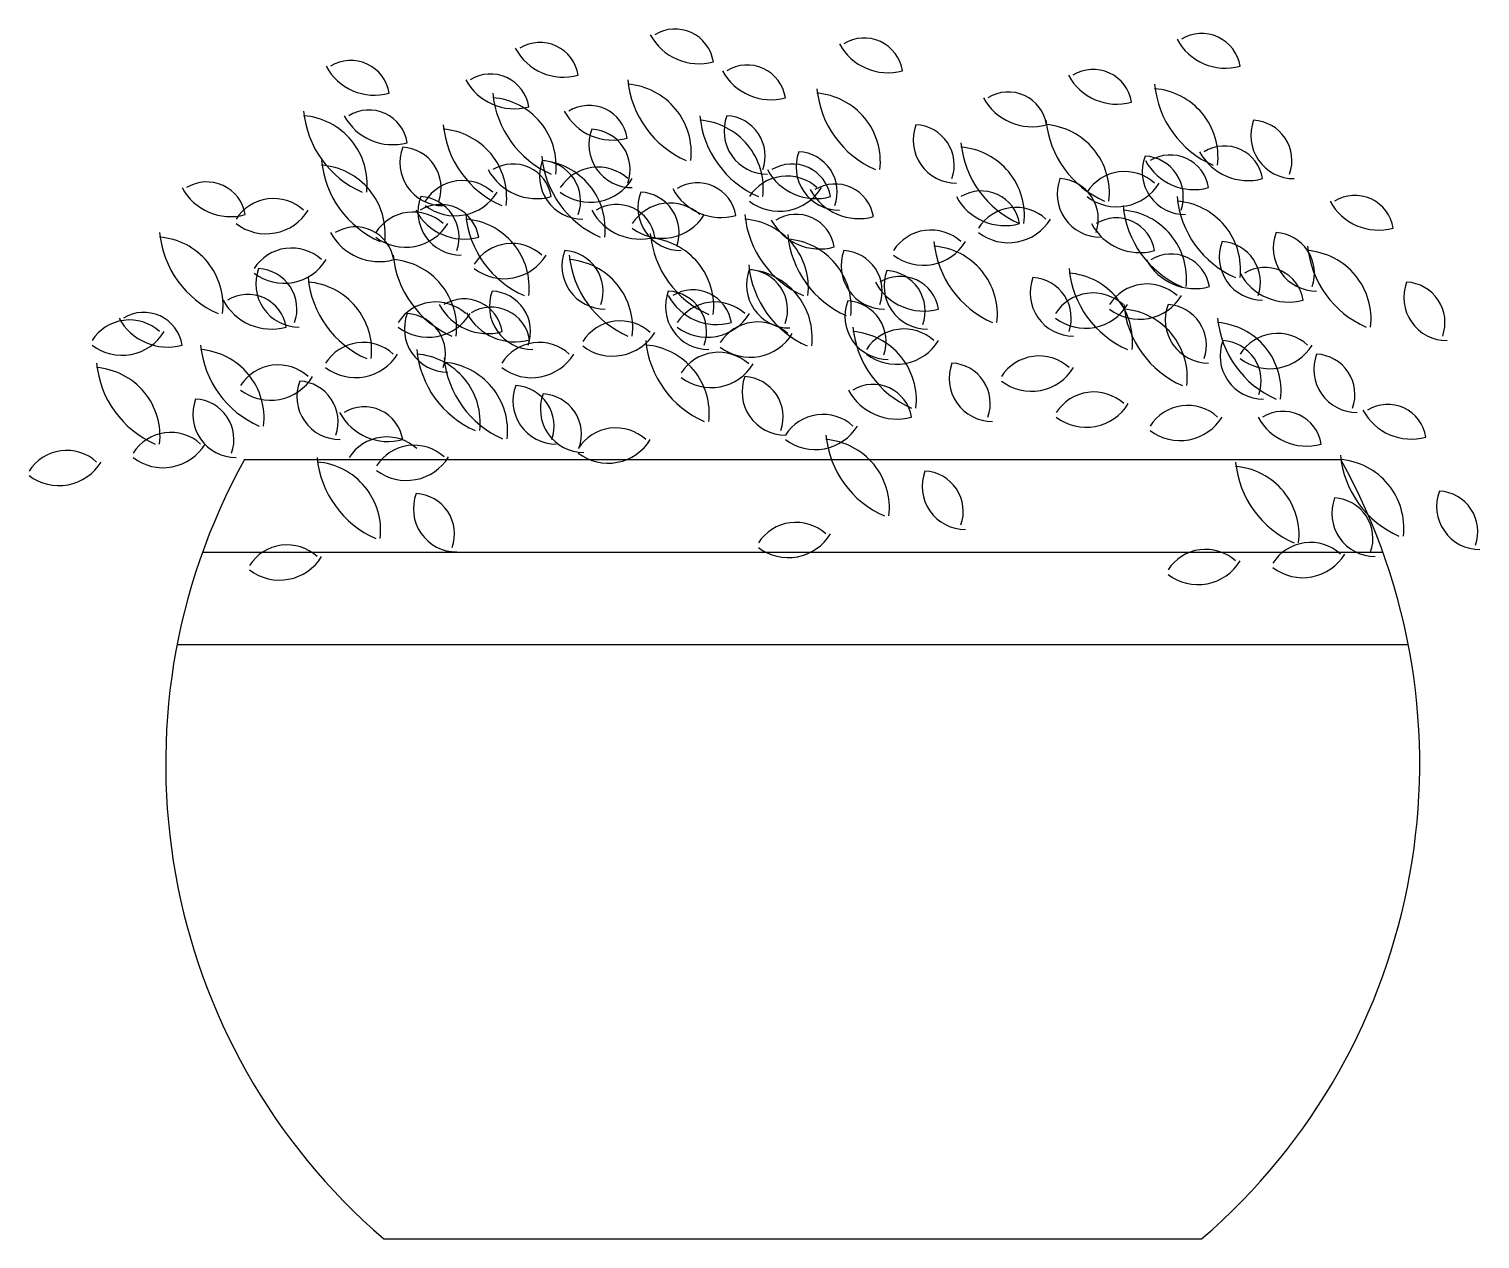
# Model space of a CAD drawing. Extents: x -4.803 to -4.489, y 4.433 to 4.695.
import ezdxf

# ---------------------------------------------------------------- set-up
doc = ezdxf.new("R2010")
doc.units = 0
doc.header["$LTSCALE"] = 0.5
doc.header["$MEASUREMENT"] = 0
doc.layers.add('AMBIENTACAO', color=31, linetype='CONTINUOUS')
doc.layers.add('VEGETACAO', color=82, linetype='CONTINUOUS')

msp = doc.modelspace()

# ---------------------------------------------------------------- linework, layer by layer
at = {"layer": 'AMBIENTACAO'}
for p, q in [((-4.75610774584726, 4.601892262114382), (-4.518735630967218, 4.601892262114382)), ((-4.765175251283313, 4.581892262114382), (-4.509668125531164, 4.581892262114382)), ((-4.770671699380621, 4.561892262114383), (-4.504171677433856, 4.561892262114383)), ((-4.725942564231442, 4.433126482091752), (-4.548900812583036, 4.433126482091752))]:
    msp.add_line(p, q, dxfattribs=at)
for start, end in [(150.971920198315, 229.29613334317), (310.7038666568301, 29.02807980168495)]:
    msp.add_arc((-4.637421688407239, 4.536027447192502), 0.1357370770104824, start, end, dxfattribs=at)
at = {"layer": 'VEGETACAO'}
for centre, radius, start, end in [((-4.657772649942016, 4.699519576153381), 0.0118848215353078, 208.1715041780509, 285.4596361845477), ((-4.662889048921038, 4.686760378030759), 0.008386470272683978, 8.947810997887906, 121.5315607131466), ((-4.621954236038166, 4.684812431675589), 0.008386470272683978, 8.947810997887906, 121.5315607131466), ((-4.543739988802732, 4.698545624400163), 0.0118848215353078, 208.1715041780509, 285.4596361845477), ((-4.548856387781753, 4.685786426277541), 0.008386470272683978, 8.947810997887906, 121.5315607131466), ((-4.68701186578436, 4.696597678044993), 0.0118848215353078, 208.1715041780509, 285.4596361845477), ((-4.692128264763381, 4.683838479922372), 0.008386470272683978, 8.947810997887906, 121.5315607131466), ((-4.616837837059144, 4.697571629798211), 0.0118848215353078, 208.1715041780509, 285.4596361845477), ((-4.727946678667232, 4.692701742485919), 0.0118848215353078, 208.1715041780509, 285.4596361845477), ((-4.733063077646253, 4.679942544363298), 0.008386470272683978, 8.947810997887906, 121.5315607131466), ((-4.647294834489467, 4.67896859261008), 0.008386470272683978, 8.947810997887906, 121.5315607131466), ((-4.69773285631449, 4.689779844377532), 0.0118848215353078, 208.1715041780509, 285.4596361845477), ((-4.702849255293511, 4.677020646254911), 0.008386470272683978, 8.947810997887906, 121.5315607131466), ((-4.651915197202547, 4.686151557345116), 0.02130001755943591, 185.3410353208758, 246.3711406195803), ((-4.642178435510446, 4.691727790732702), 0.0118848215353078, 208.1715041780509, 285.4596361845477), ((-4.567246336413246, 4.690763073232348), 0.0118848215353078, 208.1715041780509, 285.4596361845477), ((-4.572362735392267, 4.678003875109726), 0.008386470272683978, 8.947810997887906, 121.5315607131466), ((-4.68115441304489, 4.683229659236729), 0.02130001755943591, 185.3410353208758, 246.3711406195803), ((-4.674255790774532, 4.668360021740189), 0.0148780637107487, 353.3508923441121, 85.63235086103136), ((-4.610980384319674, 4.684203610989947), 0.02130001755943591, 185.3410353208758, 246.3711406195803), ((-4.63332097789166, 4.666412075385019), 0.0148780637107487, 353.3508923441121, 85.63235086103136), ((-4.590765807175025, 4.673124753544572), 0.008386470272683978, 8.947810997887906, 121.5315607131466), ((-4.537882536063262, 4.685177605591899), 0.02130001755943591, 185.3410353208758, 246.3711406195803), ((-4.560223129635247, 4.667386069986971), 0.0148780637107487, 353.3508923441121, 85.63235086103136), ((-4.722089225927762, 4.679333723677655), 0.02130001755943591, 185.3410353208758, 246.3711406195803), ((-4.729164524038361, 4.669228817985497), 0.008386470272683978, 8.947810997887906, 121.5315607131466), ((-4.703495006616875, 4.665438123631802), 0.0148780637107487, 353.3508923441121, 85.63235086103136), ((-4.676405837434237, 4.682971287811669), 0.0118848215353078, 208.1715041780509, 285.4596361845477), ((-4.681522236413259, 4.670212089689048), 0.008386470272683978, 8.947810997887906, 121.5315607131466), ((-4.585649408196003, 4.685883951667194), 0.0118848215353078, 208.1715041780509, 285.4596361845477), ((-4.744429819499747, 4.661542188072728), 0.0148780637107487, 353.3508923441121, 85.63235086103136), ((-4.72404812505934, 4.681988016108119), 0.0118848215353078, 208.1715041780509, 285.4596361845477), ((-4.69187540357502, 4.676411825569268), 0.02130001755943591, 185.3410353208758, 246.3711406195803), ((-4.636320982770976, 4.678359771924438), 0.02130001755943591, 185.3410353208758, 246.3711406195803), ((-4.658661576342961, 4.66056823631951), 0.0148780637107487, 353.3508923441121, 85.63235086103136), ((-4.642943480953047, 4.67306076803323), 0.009345417047365676, 159.2151049228914, 270.2115367862804), ((-4.652163164842874, 4.6676105580754), 0.008779795970477566, 340.5662009223309, 86.84985541537715), ((-4.602008668070175, 4.671112821678061), 0.009345417047365676, 159.2151049228914, 270.2115367862804), ((-4.611228351960002, 4.66566261172023), 0.008779795970477566, 340.5662009223309, 86.84985541537715), ((-4.561388883673776, 4.677395054424084), 0.02130001755943591, 185.3410353208758, 246.3711406195803), ((-4.583729477245761, 4.659603518819156), 0.0148780637107487, 353.3508923441121, 85.63235086103136), ((-4.528910819813762, 4.672086816280013), 0.009345417047365676, 159.2151049228914, 270.2115367862804), ((-4.53813050370359, 4.666636606322182), 0.008779795970477566, 340.5662009223309, 86.84985541537715), ((-4.714215997147005, 4.658620289964341), 0.0148780637107487, 353.3508923441121, 85.63235086103136), ((-4.672182696795391, 4.670138869924843), 0.009345417047365676, 159.2151049228914, 270.2115367862804), ((-4.681402380685218, 4.664688659967013), 0.008779795970477566, 340.5662009223309, 86.84985541537715), ((-4.713117509678263, 4.666242934365769), 0.009345417047365676, 159.2151049228914, 270.2115367862804), ((-4.72233719356809, 4.660792724407939), 0.008779795970477566, 340.5662009223309, 86.84985541537715), ((-4.627349266521477, 4.665268982612552), 0.009345417047365676, 159.2151049228914, 270.2115367862804), ((-4.636568950411304, 4.659818772654721), 0.008779795970477566, 340.5662009223309, 86.84985541537715), ((-4.579791955456534, 4.672515932858929), 0.02130001755943591, 185.3410353208758, 246.3711406195803), ((-4.602132549028519, 4.654724397254002), 0.0148780637107487, 353.3508923441121, 85.63235086103136), ((-4.555678824703991, 4.659489086209649), 0.008386470272683978, 8.947810997887906, 121.5315607131466), ((-4.538866764901292, 4.67419623068744), 0.0118848215353078, 208.1715041780509, 285.4596361845477), ((-4.543983163880314, 4.661437032564819), 0.008386470272683978, 8.947810997887906, 121.5315607131466), ((-4.71819067231987, 4.668619997299855), 0.02130001755943591, 185.3410353208758, 246.3711406195803), ((-4.740531265891855, 4.650828461694927), 0.0148780637107487, 353.3508923441121, 85.63235086103136), ((-4.692859696196198, 4.670300337977102), 0.0118848215353078, 208.1715041780509, 285.4596361845477), ((-4.697976095175219, 4.65754113985448), 0.008386470272683978, 8.947810997887906, 121.5315607131466), ((-4.682903687325521, 4.663321036257382), 0.009345417047365676, 159.2151049228914, 270.2115367862804), ((-4.670548384694768, 4.669603269003405), 0.02130001755943591, 185.3410353208758, 246.3711406195803), ((-4.692888978266753, 4.651811733398477), 0.0148780637107487, 353.3508923441121, 85.63235086103136), ((-4.692123371215348, 4.657870826299551), 0.008779795970477566, 340.5662009223309, 86.84985541537715), ((-4.679613625793266, 4.65562138087464), 0.00963465650724152, 47.64654799197602, 147.5324596920328), ((-4.632432051490714, 4.670300337977102), 0.0118848215353078, 208.1715041780509, 285.4596361845477), ((-4.637548450469736, 4.65754113985448), 0.008386470272683978, 8.947810997887906, 121.5315607131466), ((-4.552417167424276, 4.664304265112198), 0.009345417047365676, 159.2151049228914, 270.2115367862804), ((-4.561636851314104, 4.658854055154367), 0.008779795970477566, 340.5662009223309, 86.84985541537715), ((-4.550562425724969, 4.67224828433227), 0.0118848215353078, 208.1715041780509, 285.4596361845477), ((-4.764251506509394, 4.653645247144141), 0.008386470272683978, 8.947810997887906, 121.5315607131466), ((-4.708852841635609, 4.652699482766253), 0.00963465650724152, 47.64654799197602, 147.5324596920328), ((-4.681258827749137, 4.668291125260855), 0.01066789795738805, 232.5723237887556, 328.6526675129815), ((-4.658034247985098, 4.653447192957204), 0.008386470272683978, 8.947810997887906, 121.5315607131466), ((-4.638678812910394, 4.653673434519471), 0.00963465650724152, 47.64654799197602, 147.5324596920328), ((-4.628250657525408, 4.653210341683531), 0.008386470272683978, 8.947810997887906, 121.5315607131466), ((-4.570820239207034, 4.659425143547043), 0.009345417047365676, 159.2151049228914, 270.2115367862804), ((-4.580039923096861, 4.653974933589213), 0.008779795970477566, 340.5662009223309, 86.84985541537715), ((-4.565580964653981, 4.654647429121423), 0.00963465650724152, 47.64654799197602, 147.5324596920328), ((-4.567226166609853, 4.667317173507637), 0.01066789795738805, 232.5723237887556, 328.6526675129815), ((-4.759135107530373, 4.666404445266762), 0.0118848215353078, 208.1715041780509, 285.4596361845477), ((-4.749787654518482, 4.648803547207179), 0.00963465650724152, 47.64654799197602, 147.5324596920328), ((-4.70921895607037, 4.655529207987969), 0.009345417047365676, 159.2151049228914, 270.2115367862804), ((-4.718438639960198, 4.650078998030138), 0.008779795970477566, 340.5662009223309, 86.84985541537715), ((-4.710498043591481, 4.665369227152468), 0.01066789795738805, 232.5723237887556, 328.6526675129815), ((-4.661576668445268, 4.656512479691519), 0.009345417047365676, 159.2151049228914, 270.2115367862804), ((-4.670796352335095, 4.651062269733688), 0.008779795970477566, 340.5662009223309, 86.84985541537715), ((-4.652917849006077, 4.666206391079825), 0.0118848215353078, 208.1715041780509, 285.4596361845477), ((-4.640324014866265, 4.666343178905685), 0.01066789795738805, 232.5723237887556, 328.6526675129815), ((-4.623134258546386, 4.665969539806152), 0.0118848215353078, 208.1715041780509, 285.4596361845477), ((-4.591497238607842, 4.664456498911592), 0.0118848215353078, 208.1715041780509, 285.4596361845477), ((-4.596613637586864, 4.651697300788971), 0.008386470272683978, 8.947810997887906, 121.5315607131466), ((-4.533009312161822, 4.660828211879176), 0.02130001755943591, 185.3410353208758, 246.3711406195803), ((-4.515718682114666, 4.650723306187019), 0.008386470272683978, 8.947810997887906, 121.5315607131466), ((-4.751432856474353, 4.661473291593394), 0.01066789795738805, 232.5723237887556, 328.6526675129815), ((-4.719573832165739, 4.645881649098792), 0.00963465650724152, 47.64654799197602, 147.5324596920328), ((-4.708568936590926, 4.661543835056069), 0.0118848215353078, 208.1715041780509, 285.4596361845477), ((-4.713685335569948, 4.648784636933447), 0.008386470272683978, 8.947810997887906, 121.5315607131466), ((-4.670442981059241, 4.661534557954471), 0.0118848215353078, 208.1715041780509, 285.4596361845477), ((-4.675559380038263, 4.648775359831849), 0.008386470272683978, 8.947810997887906, 121.5315607131466), ((-4.664019411361696, 4.647829595453961), 0.00963465650724152, 47.64654799197602, 147.5324596920328), ((-4.589087312264495, 4.646864877953607), 0.00963465650724152, 47.64654799197602, 147.5324596920328), ((-4.5447049729855, 4.658880265524006), 0.02130001755943591, 185.3410353208758, 246.3711406195803), ((-4.567045566557485, 4.641088729919079), 0.0148780637107487, 353.3508923441121, 85.63235086103136), ((-4.555349905733808, 4.643036676274249), 0.0148780637107487, 353.3508923441121, 85.63235086103136), ((-4.510602283135644, 4.66348250430964), 0.0118848215353078, 208.1715041780509, 285.4596361845477), ((-4.732088407352705, 4.643905515368293), 0.008386470272683978, 8.947810997887906, 121.5315607131466), ((-4.721219034121611, 4.658551393485006), 0.01066789795738805, 232.5723237887556, 328.6526675129815), ((-4.687002243456728, 4.656932319168837), 0.02130001755943591, 185.3410353208758, 246.3711406195803), ((-4.709342837028713, 4.63914078356391), 0.0148780637107487, 353.3508923441121, 85.63235086103136), ((-4.665664613317567, 4.660499339840176), 0.01066789795738805, 232.5723237887556, 328.6526675129815), ((-4.626574598751245, 4.656932319168837), 0.02130001755943591, 185.3410353208758, 246.3711406195803), ((-4.64891519232323, 4.63914078356391), 0.0148780637107487, 353.3508923441121, 85.63235086103136), ((-4.631590830125824, 4.659397834513962), 0.0118848215353078, 208.1715041780509, 285.4596361845477), ((-4.636707229104846, 4.646638636391341), 0.008386470272683978, 8.947810997887906, 121.5315607131466), ((-4.590732514220367, 4.659534622339822), 0.01066789795738805, 232.5723237887556, 328.6526675129815), ((-4.562258086548647, 4.658612659846083), 0.0118848215353078, 208.1715041780509, 285.4596361845477), ((-4.567374485527669, 4.645853461723462), 0.008386470272683978, 8.947810997887906, 121.5315607131466), ((-4.753277654790903, 4.653036426458498), 0.02130001755943591, 185.3410353208758, 246.3711406195803), ((-4.775618248362888, 4.635244890853571), 0.0148780637107487, 353.3508923441121, 85.63235086103136), ((-4.726972008373684, 4.656664713490914), 0.0118848215353078, 208.1715041780509, 285.4596361845477), ((-4.647060396266607, 4.652838372271561), 0.02130001755943591, 185.3410353208758, 246.3711406195803), ((-4.669400989838592, 4.635046836666634), 0.0148780637107487, 353.3508923441121, 85.63235086103136), ((-4.617276805806917, 4.652601520997888), 0.02130001755943591, 185.3410353208758, 246.3711406195803), ((-4.639617399378902, 4.634809985392961), 0.0148780637107487, 353.3508923441121, 85.63235086103136), ((-4.607490384047253, 4.641985756388453), 0.00963465650724152, 47.64654799197602, 147.5324596920328), ((-4.609135586003124, 4.654655500774668), 0.01066789795738805, 232.5723237887556, 328.6526675129815), ((-4.585639785868373, 4.651088480103328), 0.02130001755943591, 185.3410353208758, 246.3711406195803), ((-4.535733256736, 4.64578947621212), 0.009345417047365676, 159.2151049228914, 270.2115367862804), ((-4.544952940625827, 4.64033926625429), 0.008779795970477566, 340.5662009223309, 86.84985541537715), ((-4.524037595912323, 4.64773742256729), 0.009345417047365676, 159.2151049228914, 270.2115367862804), ((-4.53325727980215, 4.642287212609459), 0.008779795970477566, 340.5662009223309, 86.84985541537715), ((-4.745889100910589, 4.638089820829379), 0.00963465650724152, 47.64654799197602, 147.5324596920328), ((-4.702711483851457, 4.648175816247805), 0.02130001755943591, 185.3410353208758, 246.3711406195803), ((-4.698246813285487, 4.639073092532929), 0.00963465650724152, 47.64654799197602, 147.5324596920328), ((-4.699892015241359, 4.651742836919143), 0.01066789795738805, 232.5723237887556, 328.6526675129815), ((-4.678030527207229, 4.643841529856951), 0.009345417047365676, 159.2151049228914, 270.2115367862804), ((-4.687250211097056, 4.638391319899121), 0.008779795970477566, 340.5662009223309, 86.84985541537715), ((-4.664585528319772, 4.648166539146207), 0.02130001755943591, 185.3410353208758, 246.3711406195803), ((-4.617602882501745, 4.643841529856951), 0.009345417047365676, 159.2151049228914, 270.2115367862804), ((-4.626822566391573, 4.638391319899121), 0.008779795970477566, 340.5662009223309, 86.84985541537715), ((-4.607980379440358, 4.633296944498401), 0.0148780637107487, 353.3508923441121, 85.63235086103136), ((-4.555505721573193, 4.638049603526241), 0.008386470272683978, 8.947810997887906, 121.5315607131466), ((-4.504744830396175, 4.650114485501376), 0.02130001755943591, 185.3410353208758, 246.3711406195803), ((-4.52708542396816, 4.632322949896449), 0.0148780637107487, 353.3508923441121, 85.63235086103136), ((-4.747534302866461, 4.650759565215593), 0.01066789795738805, 232.5723237887556, 328.6526675129815), ((-4.744305938541403, 4.639945637146612), 0.009345417047365676, 159.2151049228914, 270.2115367862804), ((-4.753525622431231, 4.634495427188781), 0.008779795970477566, 340.5662009223309, 86.84985541537715), ((-4.725052077423442, 4.630384280642877), 0.0148780637107487, 353.3508923441121, 85.63235086103136), ((-4.686926121891757, 4.630375003541279), 0.0148780637107487, 353.3508923441121, 85.63235086103136), ((-4.638088680017107, 4.639747582959675), 0.009345417047365676, 159.2151049228914, 270.2115367862804), ((-4.625733377386354, 4.646029815705698), 0.02130001755943591, 185.3410353208758, 246.3711406195803), ((-4.64807397095834, 4.628238280100771), 0.0148780637107487, 353.3508923441121, 85.63235086103136), ((-4.647308363906935, 4.634297373001845), 0.008779795970477566, 340.5662009223309, 86.84985541537715), ((-4.608305089557417, 4.639510731686002), 0.009345417047365676, 159.2151049228914, 270.2115367862804), ((-4.617524773447244, 4.634060521728172), 0.008779795970477566, 340.5662009223309, 86.84985541537715), ((-4.556400633809178, 4.645244641037819), 0.02130001755943591, 185.3410353208758, 246.3711406195803), ((-4.550389322594172, 4.650808801648862), 0.0118848215353078, 208.1715041780509, 285.4596361845477), ((-4.535211450154129, 4.635139735345662), 0.008386470272683978, 8.947810997887906, 121.5315607131466), ((-4.721114555634214, 4.64329669468265), 0.02130001755943591, 185.3410353208758, 246.3711406195803), ((-4.743455149206199, 4.625505159077723), 0.0148780637107487, 353.3508923441121, 85.63235086103136), ((-4.609040729843358, 4.645950987113114), 0.0118848215353078, 208.1715041780509, 285.4596361845477), ((-4.61415712882238, 4.633191788990493), 0.008386470272683978, 8.947810997887906, 121.5315607131466), ((-4.576668069618873, 4.637997690791442), 0.009345417047365676, 159.2151049228914, 270.2115367862804), ((-4.5858877535087, 4.632547480833612), 0.008779795970477566, 340.5662009223309, 86.84985541537715), ((-4.578741227381163, 4.627453105432892), 0.0148780637107487, 353.3508923441121, 85.63235086103136), ((-4.560707740752542, 4.6302980354087), 0.00963465650724152, 47.64654799197602, 147.5324596920328), ((-4.530095051175108, 4.647898933468284), 0.0118848215353078, 208.1715041780509, 285.4596361845477), ((-4.495773114146675, 4.63702369618949), 0.009345417047365676, 159.2151049228914, 270.2115367862804), ((-4.504992798036502, 4.63157348623166), 0.008779795970477566, 340.5662009223309, 86.84985541537715), ((-4.750248304057883, 4.642045817301176), 0.0118848215353078, 208.1715041780509, 285.4596361845477), ((-4.755364703036904, 4.629286619178555), 0.008386470272683978, 8.947810997887906, 121.5315607131466), ((-4.708582059742193, 4.628312624576602), 0.008386470272683978, 8.947810997887906, 121.5315607131466), ((-4.693739767601957, 4.635085026935919), 0.009345417047365676, 159.2151049228914, 270.2115367862804), ((-4.702959451491784, 4.629634816978088), 0.008779795970477566, 340.5662009223309, 86.84985541537715), ((-4.655613812070272, 4.63507574983432), 0.009345417047365676, 159.2151049228914, 270.2115367862804), ((-4.664833495960099, 4.62962553987649), 0.008779795970477566, 340.5662009223309, 86.84985541537715), ((-4.653874096334124, 4.643029046155992), 0.0118848215353078, 208.1715041780509, 285.4596361845477), ((-4.658990495313145, 4.630269848033371), 0.008386470272683978, 8.947810997887906, 121.5315607131466), ((-4.572403401576219, 4.62835008905353), 0.00963465650724152, 47.64654799197602, 147.5324596920328), ((-4.562352942708413, 4.642967779794914), 0.01066789795738805, 232.5723237887556, 328.6526675129815), ((-4.777896444137018, 4.625399960721079), 0.008386470272683978, 8.947810997887906, 121.5315607131466), ((-4.714700672047448, 4.626402142698361), 0.00963465650724152, 47.64654799197602, 147.5324596920328), ((-4.716345874003319, 4.639071887084576), 0.01066789795738805, 232.5723237887556, 328.6526675129815), ((-4.712142839384715, 4.630205905370764), 0.009345417047365676, 159.2151049228914, 270.2115367862804), ((-4.721362523274542, 4.624755695412934), 0.008779795970477566, 340.5662009223309, 86.84985541537715), ((-4.703465660763172, 4.641071822699224), 0.0118848215353078, 208.1715041780509, 285.4596361845477), ((-4.697536477696794, 4.639278608791313), 0.0118848215353078, 208.1715041780509, 285.4596361845477), ((-4.702652876675816, 4.626519410668692), 0.008386470272683978, 8.947810997887906, 121.5315607131466), ((-4.654273027341964, 4.626402142698361), 0.00963465650724152, 47.64654799197602, 147.5324596920328), ((-4.655918229297836, 4.639071887084576), 0.01066789795738805, 232.5723237887556, 328.6526675129815), ((-4.616761661136855, 4.632939026393812), 0.009345417047365676, 159.2151049228914, 270.2115367862804), ((-4.625981345026682, 4.627488816435982), 0.008779795970477566, 340.5662009223309, 86.84985541537715), ((-4.57404860353209, 4.641019833439745), 0.01066789795738805, 232.5723237887556, 328.6526675129815), ((-4.544531869854702, 4.637440782840598), 0.02130001755943591, 185.3410353208758, 246.3711406195803), ((-4.566872463426687, 4.619649247235671), 0.0148780637107487, 353.3508923441121, 85.63235086103136), ((-4.547428917559678, 4.632153851725933), 0.009345417047365676, 159.2151049228914, 270.2115367862804), ((-4.556648601449505, 4.626703641768103), 0.008779795970477566, 340.5662009223309, 86.84985541537715), ((-4.780976083381622, 4.622506249988022), 0.00963465650724152, 47.64654799197602, 147.5324596920328), ((-4.772780045157996, 4.6381591588437), 0.0118848215353078, 208.1715041780509, 285.4596361845477), ((-4.674758824857326, 4.622308195801085), 0.00963465650724152, 47.64654799197602, 147.5324596920328), ((-4.644975234397636, 4.622071344527412), 0.00963465650724152, 47.64654799197602, 147.5324596920328), ((-4.603183277103889, 4.63258296830485), 0.02130001755943591, 185.3410353208758, 246.3711406195803), ((-4.613338214459092, 4.620558303632852), 0.00963465650724152, 47.64654799197602, 147.5324596920328), ((-4.524237598435638, 4.63453091466002), 0.02130001755943591, 185.3410353208758, 246.3711406195803), ((-4.546578192007623, 4.616739379055092), 0.0148780637107487, 353.3508923441121, 85.63235086103136), ((-4.782621285337494, 4.635175994374237), 0.01066789795738805, 232.5723237887556, 328.6526675129815), ((-4.730409912442176, 4.617645639777328), 0.00963465650724152, 47.64654799197602, 147.5324596920328), ((-4.692283956910491, 4.61763636267573), 0.00963465650724152, 47.64654799197602, 147.5324596920328), ((-4.676404026813198, 4.6349779401873), 0.01066789795738805, 232.5723237887556, 328.6526675129815), ((-4.648016643594654, 4.629661027347728), 0.02130001755943591, 185.3410353208758, 246.3711406195803), ((-4.646620436353508, 4.634741088913627), 0.01066789795738805, 232.5723237887556, 328.6526675129815), ((-4.625523870675874, 4.614791432699922), 0.0148780637107487, 353.3508923441121, 85.63235086103136), ((-4.614983416414963, 4.633228048019067), 0.01066789795738805, 232.5723237887556, 328.6526675129815), ((-4.535560153605203, 4.624349993528712), 0.009345417047365676, 159.2151049228914, 270.2115367862804), ((-4.54477983749503, 4.618899783570882), 0.008779795970477566, 340.5662009223309, 86.84985541537715), ((-4.532443258986894, 4.6195843090309), 0.00963465650724152, 47.64654799197602, 147.5324596920328), ((-4.744390851318413, 4.628677798492912), 0.02130001755943591, 185.3410353208758, 246.3711406195803), ((-4.766731444890398, 4.610886262887985), 0.0148780637107487, 353.3508923441121, 85.63235086103136), ((-4.732055114398047, 4.630315384163543), 0.01066789795738805, 232.5723237887556, 328.6526675129815), ((-4.697608208023702, 4.627703803890959), 0.02130001755943591, 185.3410353208758, 246.3711406195803), ((-4.719948801595687, 4.609912268286032), 0.0148780637107487, 353.3508923441121, 85.63235086103136), ((-4.691679024957325, 4.625910589983049), 0.02130001755943591, 185.3410353208758, 246.3711406195803), ((-4.693929158866363, 4.630306107061945), 0.01066789795738805, 232.5723237887556, 328.6526675129815), ((-4.670357237166639, 4.611869491742801), 0.0148780637107487, 353.3508923441121, 85.63235086103136), ((-4.653431805977074, 4.615499639235222), 0.00963465650724152, 47.64654799197602, 147.5324596920328), ((-4.584099062399897, 4.614714464567343), 0.00963465650724152, 47.64654799197602, 147.5324596920328), ((-4.534088460942765, 4.632254053417115), 0.01066789795738805, 232.5723237887556, 328.6526675129815), ((-4.515265882186139, 4.621440125348133), 0.009345417047365676, 159.2151049228914, 270.2115367862804), ((-4.524485566075966, 4.615989915390303), 0.008779795970477566, 340.5662009223309, 86.84985541537715), ((-4.766922592418527, 4.624791140035436), 0.02130001755943591, 185.3410353208758, 246.3711406195803), ((-4.789263185990512, 4.606999604430508), 0.0148780637107487, 353.3508923441121, 85.63235086103136), ((-4.748812984224934, 4.612766518212174), 0.00963465650724152, 47.64654799197602, 147.5324596920328), ((-4.71401961852931, 4.608119054378122), 0.0148780637107487, 353.3508923441121, 85.63235086103136), ((-4.655077007932945, 4.628169383621437), 0.01066789795738805, 232.5723237887556, 328.6526675129815), ((-4.594211560854389, 4.619492178992964), 0.009345417047365676, 159.2151049228914, 270.2115367862804), ((-4.603431244744216, 4.614041969035133), 0.008779795970477566, 340.5662009223309, 86.84985541537715), ((-4.585744264355768, 4.627384208953558), 0.01066789795738805, 232.5723237887556, 328.6526675129815), ((-4.750458186180805, 4.625436262598389), 0.01066789795738805, 232.5723237887556, 328.6526675129815), ((-4.735419135068914, 4.615587009181026), 0.009345417047365676, 159.2151049228914, 270.2115367862804), ((-4.744638818958741, 4.610136799223196), 0.008779795970477566, 340.5662009223309, 86.84985541537715), ((-4.688636491774202, 4.614613014579073), 0.009345417047365676, 159.2151049228914, 270.2115367862804), ((-4.69785617566403, 4.609162804621243), 0.008779795970477566, 340.5662009223309, 86.84985541537715), ((-4.639044927345155, 4.616570238035842), 0.009345417047365676, 159.2151049228914, 270.2115367862804), ((-4.648264611234982, 4.611120028078012), 0.008779795970477566, 340.5662009223309, 86.84985541537715), ((-4.620004959234219, 4.609816389879723), 0.008386470272683978, 8.947810997887906, 121.5315607131466), ((-4.757950876169027, 4.61170035072355), 0.009345417047365676, 159.2151049228914, 270.2115367862804), ((-4.767170560058855, 4.606250140765719), 0.008779795970477566, 340.5662009223309, 86.84985541537715), ((-4.682707308707825, 4.612819800671163), 0.009345417047365676, 159.2151049228914, 270.2115367862804), ((-4.691926992597653, 4.607369590713333), 0.008779795970477566, 340.5662009223309, 86.84985541537715), ((-4.614888560255197, 4.622575588002344), 0.0118848215353078, 208.1715041780509, 285.4596361845477), ((-4.572230298445422, 4.606910606370122), 0.00963465650724152, 47.64654799197602, 147.5324596920328), ((-4.725022731569738, 4.617705700690052), 0.0118848215353078, 208.1715041780509, 285.4596361845477), ((-4.73013913054876, 4.60494650256743), 0.008386470272683978, 8.947810997887906, 121.5315607131466), ((-4.630881705694608, 4.602052791834374), 0.00963465650724152, 47.64654799197602, 147.5324596920328), ((-4.573875500401293, 4.619580350756337), 0.01066789795738805, 232.5723237887556, 328.6526675129815), ((-4.551936027026358, 4.604000738189543), 0.00963465650724152, 47.64654799197602, 147.5324596920328), ((-4.531312896546236, 4.603972507965478), 0.008386470272683978, 8.947810997887906, 121.5315607131466), ((-4.503500570676422, 4.618226194289621), 0.0118848215353078, 208.1715041780509, 285.4596361845477), ((-4.508616969655444, 4.605466996166999), 0.008386470272683978, 8.947810997887906, 121.5315607131466), ((-4.675715072185374, 4.599130850877252), 0.00963465650724152, 47.64654799197602, 147.5324596920328), ((-4.63252690765048, 4.614722536220588), 0.01066789795738805, 232.5723237887556, 328.6526675129815), ((-4.553581228982229, 4.616670482575758), 0.01066789795738805, 232.5723237887556, 328.6526675129815), ((-4.526196497567215, 4.6167317060881), 0.0118848215353078, 208.1715041780509, 285.4596361845477), ((-4.772089279909133, 4.598147622022436), 0.00963465650724152, 47.64654799197602, 147.5324596920328), ((-4.773734481865004, 4.610817366408651), 0.01066789795738805, 232.5723237887556, 328.6526675129815), ((-4.725306636614421, 4.597173627420483), 0.00963465650724152, 47.64654799197602, 147.5324596920328), ((-4.719377453548044, 4.595380413512573), 0.00963465650724152, 47.64654799197602, 147.5324596920328), ((-4.677360274141245, 4.611800595263467), 0.01066789795738805, 232.5723237887556, 328.6526675129815), ((-4.609031107515728, 4.60920756919408), 0.02130001755943591, 185.3410353208758, 246.3711406195803), ((-4.631371701087713, 4.591416033589153), 0.0148780637107487, 353.3508923441121, 85.63235086103136), ((-4.794621021009246, 4.59426096356496), 0.00963465650724152, 47.64654799197602, 147.5324596920328), ((-4.719165278830268, 4.604337681881788), 0.02130001755943591, 185.3410353208758, 246.3711406195803), ((-4.721022655503916, 4.608050157898788), 0.01066789795738805, 232.5723237887556, 328.6526675129815), ((-4.497643117936953, 4.604858175481357), 0.02130001755943591, 185.3410353208758, 246.3711406195803), ((-4.519983711508938, 4.587066639876429), 0.0148780637107487, 353.3508923441121, 85.63235086103136), ((-4.796266222965118, 4.606930707951174), 0.01066789795738805, 232.5723237887556, 328.6526675129815), ((-4.741505872402254, 4.58654614627686), 0.0148780637107487, 353.3508923441121, 85.63235086103136), ((-4.600059391266228, 4.596116779882194), 0.009345417047365676, 159.2151049228914, 270.2115367862804), ((-4.609279075156056, 4.590666569924363), 0.008779795970477566, 340.5662009223309, 86.84985541537715), ((-4.520339044827745, 4.603363687279836), 0.02130001755943591, 185.3410353208758, 246.3711406195803), ((-4.54267963839973, 4.585572151674908), 0.0148780637107487, 353.3508923441121, 85.63235086103136), ((-4.710193562580769, 4.591246892569901), 0.009345417047365676, 159.2151049228914, 270.2115367862804), ((-4.719413246470596, 4.585796682612071), 0.008779795970477566, 340.5662009223309, 86.84985541537715), ((-4.511367328578245, 4.590272897967949), 0.009345417047365676, 159.2151049228914, 270.2115367862804), ((-4.520587012468073, 4.584822688010119), 0.008779795970477566, 340.5662009223309, 86.84985541537715), ((-4.488671401687453, 4.591767386169471), 0.009345417047365676, 159.2151049228914, 270.2115367862804), ((-4.49789108557728, 4.58631717621164), 0.008779795970477566, 340.5662009223309, 86.84985541537715), ((-4.636729536106447, 4.578677392723604), 0.00963465650724152, 47.64654799197602, 147.5324596920328), ((-4.746863707420988, 4.573807505411311), 0.00963465650724152, 47.64654799197602, 147.5324596920328), ((-4.638374738062319, 4.591347137109818), 0.01066789795738805, 232.5723237887556, 328.6526675129815), ((-4.525341546527672, 4.57432799901088), 0.00963465650724152, 47.64654799197602, 147.5324596920328), ((-4.748508909376859, 4.586477249797526), 0.01066789795738805, 232.5723237887556, 328.6526675129815), ((-4.548037473418464, 4.572833510809359), 0.00963465650724152, 47.64654799197602, 147.5324596920328), ((-4.549682675374336, 4.585503255195574), 0.01066789795738805, 232.5723237887556, 328.6526675129815), ((-4.526986748483544, 4.586997743397095), 0.01066789795738805, 232.5723237887556, 328.6526675129815)]:
    msp.add_arc(centre, radius, start, end, dxfattribs=at)

doc.saveas('drawing.dxf')
